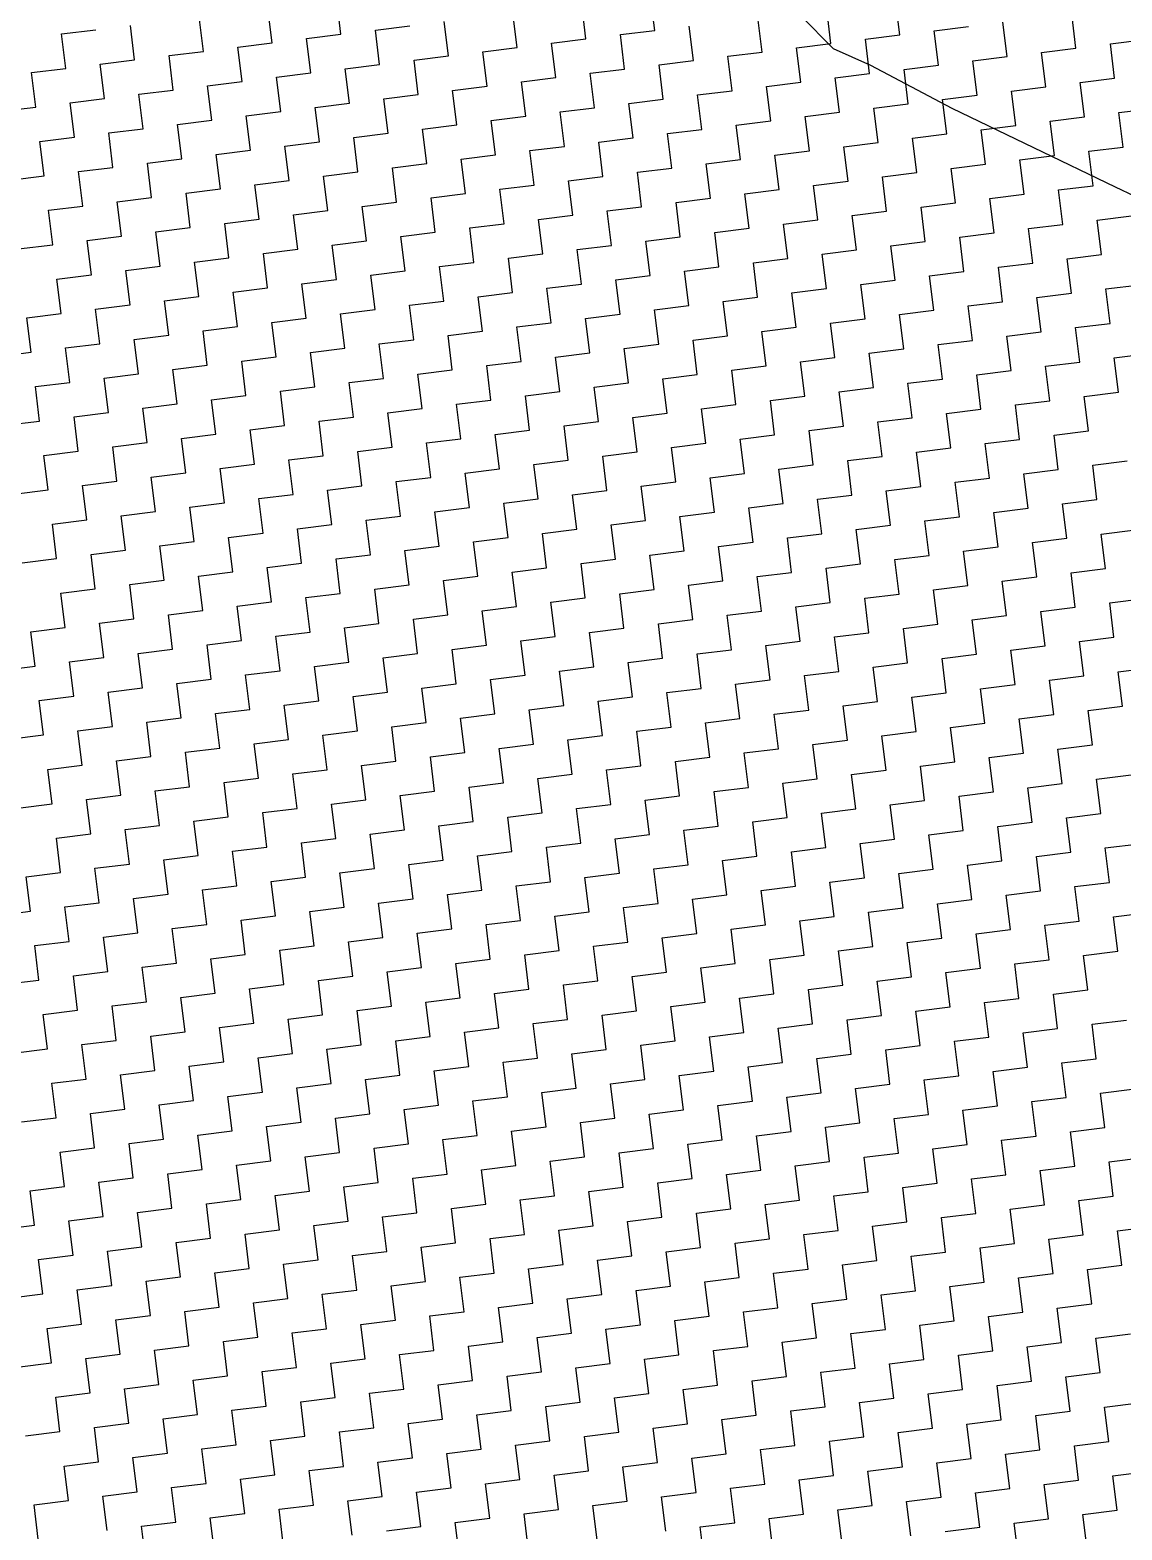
# Model space of a CAD drawing. Header units: metres. Extents: x 286056 to 292206, y 2024114 to 2027347.
# Drawn here: x 291182.1 to 291487.5, y 2025983.3 to 2026402.6 of the extents above; entities that cross this region are included whole.
import ezdxf

# ---------------------------------------------------------------- set-up
doc = ezdxf.new("R2010")
doc.units = ezdxf.units.M
doc.header["$LTSCALE"] = 0.3
doc.header["$MEASUREMENT"] = 0
doc.layers.add('LINE_WATER', color=4, linetype='Continuous')
doc.layers.add('POLY_HATCH', color=12, linetype='Continuous')

# ---------------------------------------------------------------- blocks, each defined once
blk = doc.blocks.new('13')
at = {"layer": 'LINE_WATER'}
for p, q in [((677.566, 361.042), (676.533, 362.382)), ((678.83, 360.284), (677.566, 361.042)), ((681.548, 358.389), (678.83, 360.284)), ((687.046, 354.852), (681.548, 358.389)), ((689.132, 353.525), (687.046, 354.852))]:
    blk.add_line(p, q, dxfattribs=at)
at = {"layer": 'POLY_HATCH', "linetype": 'Continuous'}
for p, q in [((650, 365), (651.25, 365)), ((650, 363.75), (650, 365)), ((652.5, 363.75), (652.5, 365)), ((655, 363.75), (655, 365)), ((657.5, 363.75), (657.5, 365)), ((660, 363.75), (660, 365)), ((648.75, 363.75), (650, 363.75)), ((648.75, 362.5), (648.75, 363.75)), ((651.25, 363.75), (652.5, 363.75)), ((651.25, 362.5), (651.25, 363.75)), ((653.75, 363.75), (655, 363.75)), ((653.75, 362.5), (653.75, 363.75)), ((656.25, 363.75), (657.5, 363.75)), ((656.25, 362.5), (656.25, 363.75)), ((658.75, 363.75), (660, 363.75)), ((658.75, 362.5), (658.75, 363.75)), ((661.25, 363.75), (662.5, 363.75)), ((661.25, 362.5), (661.25, 363.75)), ((663.75, 362.5), (663.75, 363.75)), ((666.25, 362.5), (666.25, 363.75)), ((668.75, 362.5), (668.75, 363.75)), ((671.25, 362.5), (671.25, 363.75)), ((647.5, 362.5), (648.75, 362.5)), ((650, 362.5), (651.25, 362.5)), ((650, 361.25), (650, 362.5)), ((652.5, 362.5), (653.75, 362.5)), ((652.5, 361.25), (652.5, 362.5)), ((655, 362.5), (656.25, 362.5)), ((655, 361.25), (655, 362.5)), ((657.5, 362.5), (658.75, 362.5)), ((657.5, 361.25), (657.5, 362.5)), ((660, 362.5), (661.25, 362.5)), ((660, 361.25), (660, 362.5)), ((662.5, 362.5), (663.75, 362.5)), ((662.5, 361.25), (662.5, 362.5)), ((665, 362.5), (666.25, 362.5)), ((665, 361.25), (665, 362.5)), ((667.5, 362.5), (668.75, 362.5)), ((667.5, 361.25), (667.5, 362.5)), ((670, 362.5), (671.25, 362.5)), ((670, 361.25), (670, 362.5)), ((672.5, 361.25), (672.5, 362.5)), ((675, 361.25), (675, 362.5)), ((677.5, 361.25), (677.5, 362.5)), ((680, 361.25), (680, 362.5)), ((648.75, 361.25), (650, 361.25)), ((648.75, 360), (648.75, 361.25)), ((651.25, 361.25), (652.5, 361.25)), ((651.25, 360), (651.25, 361.25)), ((653.75, 361.25), (655, 361.25)), ((653.75, 360), (653.75, 361.25)), ((656.25, 361.25), (657.5, 361.25)), ((656.25, 360), (656.25, 361.25)), ((658.75, 361.25), (660, 361.25)), ((658.75, 360), (658.75, 361.25)), ((661.25, 361.25), (662.5, 361.25)), ((661.25, 360), (661.25, 361.25)), ((663.75, 361.25), (665, 361.25)), ((663.75, 360), (663.75, 361.25)), ((666.25, 361.25), (667.5, 361.25)), ((666.25, 360), (666.25, 361.25)), ((668.75, 361.25), (670, 361.25)), ((668.75, 360), (668.75, 361.25)), ((671.25, 361.25), (672.5, 361.25)), ((671.25, 360), (671.25, 361.25)), ((673.75, 361.25), (675, 361.25)), ((673.75, 360), (673.75, 361.25)), ((676.25, 361.25), (677.5, 361.25)), ((676.25, 360), (676.25, 361.25)), ((678.75, 361.25), (680, 361.25)), ((678.75, 360), (678.75, 361.25)), ((681.25, 361.25), (682.5, 361.25)), ((681.25, 360), (681.25, 361.25)), ((683.75, 360), (683.75, 361.25)), ((686.25, 360), (686.25, 361.25)), ((647.5, 360), (648.75, 360)), ((650, 360), (651.25, 360)), ((650, 358.75), (650, 360)), ((652.5, 360), (653.75, 360)), ((652.5, 358.75), (652.5, 360)), ((655, 360), (656.25, 360)), ((655, 358.75), (655, 360)), ((657.5, 360), (658.75, 360)), ((657.5, 358.75), (657.5, 360)), ((660, 360), (661.25, 360)), ((660, 358.75), (660, 360)), ((662.5, 360), (663.75, 360)), ((662.5, 358.75), (662.5, 360)), ((665, 360), (666.25, 360)), ((665, 358.75), (665, 360)), ((667.5, 360), (668.75, 360)), ((667.5, 358.75), (667.5, 360)), ((670, 360), (671.25, 360)), ((670, 358.75), (670, 360)), ((672.5, 360), (673.75, 360)), ((672.5, 358.75), (672.5, 360)), ((675, 360), (676.25, 360)), ((675, 358.75), (675, 360)), ((677.5, 360), (678.75, 360)), ((677.5, 358.75), (677.5, 360)), ((680, 360), (681.25, 360)), ((680, 358.75), (680, 360)), ((682.5, 360), (683.75, 360)), ((682.5, 358.75), (682.5, 360)), ((685, 360), (686.25, 360)), ((685, 358.75), (685, 360)), ((687.5, 360), (688.75, 360)), ((687.5, 358.75), (687.5, 360)), ((648.75, 358.75), (650, 358.75)), ((648.75, 357.5), (648.75, 358.75)), ((651.25, 358.75), (652.5, 358.75)), ((651.25, 357.5), (651.25, 358.75)), ((653.75, 358.75), (655, 358.75)), ((653.75, 357.5), (653.75, 358.75)), ((656.25, 358.75), (657.5, 358.75)), ((656.25, 357.5), (656.25, 358.75)), ((658.75, 358.75), (660, 358.75)), ((658.75, 357.5), (658.75, 358.75)), ((661.25, 358.75), (662.5, 358.75)), ((661.25, 357.5), (661.25, 358.75)), ((663.75, 358.75), (665, 358.75)), ((663.75, 357.5), (663.75, 358.75)), ((666.25, 358.75), (667.5, 358.75)), ((666.25, 357.5), (666.25, 358.75)), ((668.75, 358.75), (670, 358.75)), ((668.75, 357.5), (668.75, 358.75)), ((671.25, 358.75), (672.5, 358.75)), ((671.25, 357.5), (671.25, 358.75)), ((673.75, 358.75), (675, 358.75)), ((673.75, 357.5), (673.75, 358.75)), ((676.25, 358.75), (677.5, 358.75)), ((676.25, 357.5), (676.25, 358.75)), ((678.75, 358.75), (680, 358.75)), ((678.75, 357.5), (678.75, 358.75)), ((681.25, 358.75), (682.5, 358.75)), ((681.25, 357.5), (681.25, 358.75)), ((683.75, 358.75), (685, 358.75)), ((683.75, 357.5), (683.75, 358.75)), ((686.25, 358.75), (687.5, 358.75)), ((686.25, 357.5), (686.25, 358.75)), ((647.5, 357.5), (648.75, 357.5)), ((650, 357.5), (651.25, 357.5)), ((650, 356.25), (650, 357.5)), ((652.5, 357.5), (653.75, 357.5)), ((652.5, 356.25), (652.5, 357.5)), ((655, 357.5), (656.25, 357.5)), ((655, 356.25), (655, 357.5)), ((657.5, 357.5), (658.75, 357.5)), ((657.5, 356.25), (657.5, 357.5)), ((660, 357.5), (661.25, 357.5)), ((660, 356.25), (660, 357.5)), ((662.5, 357.5), (663.75, 357.5)), ((662.5, 356.25), (662.5, 357.5)), ((665, 357.5), (666.25, 357.5)), ((665, 356.25), (665, 357.5)), ((667.5, 357.5), (668.75, 357.5)), ((667.5, 356.25), (667.5, 357.5)), ((670, 357.5), (671.25, 357.5)), ((670, 356.25), (670, 357.5)), ((672.5, 357.5), (673.75, 357.5)), ((672.5, 356.25), (672.5, 357.5)), ((675, 357.5), (676.25, 357.5)), ((675, 356.25), (675, 357.5)), ((677.5, 357.5), (678.75, 357.5)), ((677.5, 356.25), (677.5, 357.5)), ((680, 357.5), (681.25, 357.5)), ((680, 356.25), (680, 357.5)), ((682.5, 357.5), (683.75, 357.5)), ((682.5, 356.25), (682.5, 357.5)), ((685, 357.5), (686.25, 357.5)), ((685, 356.25), (685, 357.5)), ((687.5, 357.5), (688.75, 357.5)), ((687.5, 356.25), (687.5, 357.5)), ((648.75, 356.25), (650, 356.25)), ((648.75, 355), (648.75, 356.25)), ((651.25, 356.25), (652.5, 356.25)), ((651.25, 355), (651.25, 356.25)), ((653.75, 356.25), (655, 356.25)), ((653.75, 355), (653.75, 356.25)), ((656.25, 356.25), (657.5, 356.25)), ((656.25, 355), (656.25, 356.25)), ((658.75, 356.25), (660, 356.25)), ((658.75, 355), (658.75, 356.25)), ((661.25, 356.25), (662.5, 356.25)), ((661.25, 355), (661.25, 356.25)), ((663.75, 356.25), (665, 356.25)), ((663.75, 355), (663.75, 356.25)), ((666.25, 356.25), (667.5, 356.25)), ((666.25, 355), (666.25, 356.25)), ((668.75, 356.25), (670, 356.25)), ((668.75, 355), (668.75, 356.25)), ((671.25, 356.25), (672.5, 356.25)), ((671.25, 355), (671.25, 356.25)), ((673.75, 356.25), (675, 356.25)), ((673.75, 355), (673.75, 356.25)), ((676.25, 356.25), (677.5, 356.25)), ((676.25, 355), (676.25, 356.25)), ((678.75, 356.25), (680, 356.25)), ((678.75, 355), (678.75, 356.25)), ((681.25, 356.25), (682.5, 356.25)), ((681.25, 355), (681.25, 356.25)), ((683.75, 356.25), (685, 356.25)), ((683.75, 355), (683.75, 356.25)), ((686.25, 356.25), (687.5, 356.25)), ((686.25, 355), (686.25, 356.25)), ((647.5, 355), (648.75, 355)), ((647.5, 353.75), (647.5, 355)), ((650, 355), (651.25, 355)), ((650, 353.75), (650, 355)), ((652.5, 355), (653.75, 355)), ((652.5, 353.75), (652.5, 355)), ((655, 355), (656.25, 355)), ((655, 353.75), (655, 355)), ((657.5, 355), (658.75, 355)), ((657.5, 353.75), (657.5, 355)), ((660, 355), (661.25, 355)), ((660, 353.75), (660, 355)), ((662.5, 355), (663.75, 355)), ((662.5, 353.75), (662.5, 355)), ((665, 355), (666.25, 355)), ((665, 353.75), (665, 355)), ((667.5, 355), (668.75, 355)), ((667.5, 353.75), (667.5, 355)), ((670, 355), (671.25, 355)), ((670, 353.75), (670, 355)), ((672.5, 355), (673.75, 355)), ((672.5, 353.75), (672.5, 355)), ((675, 355), (676.25, 355)), ((675, 353.75), (675, 355)), ((677.5, 355), (678.75, 355)), ((677.5, 353.75), (677.5, 355)), ((680, 355), (681.25, 355)), ((680, 353.75), (680, 355)), ((682.5, 355), (683.75, 355)), ((682.5, 353.75), (682.5, 355)), ((685, 355), (686.25, 355)), ((685, 353.75), (685, 355)), ((646.25, 353.75), (647.5, 353.75)), ((648.75, 353.75), (650, 353.75)), ((648.75, 352.5), (648.75, 353.75)), ((651.25, 353.75), (652.5, 353.75)), ((651.25, 352.5), (651.25, 353.75)), ((653.75, 353.75), (655, 353.75)), ((653.75, 352.5), (653.75, 353.75)), ((656.25, 353.75), (657.5, 353.75)), ((656.25, 352.5), (656.25, 353.75)), ((658.75, 353.75), (660, 353.75)), ((658.75, 352.5), (658.75, 353.75)), ((661.25, 353.75), (662.5, 353.75)), ((661.25, 352.5), (661.25, 353.75)), ((663.75, 353.75), (665, 353.75)), ((663.75, 352.5), (663.75, 353.75)), ((666.25, 353.75), (667.5, 353.75)), ((666.25, 352.5), (666.25, 353.75)), ((668.75, 353.75), (670, 353.75)), ((668.75, 352.5), (668.75, 353.75)), ((671.25, 353.75), (672.5, 353.75)), ((671.25, 352.5), (671.25, 353.75)), ((673.75, 353.75), (675, 353.75)), ((673.75, 352.5), (673.75, 353.75)), ((676.25, 353.75), (677.5, 353.75)), ((676.25, 352.5), (676.25, 353.75)), ((678.75, 353.75), (680, 353.75)), ((678.75, 352.5), (678.75, 353.75)), ((681.25, 353.75), (682.5, 353.75)), ((681.25, 352.5), (681.25, 353.75)), ((683.75, 353.75), (685, 353.75)), ((683.75, 352.5), (683.75, 353.75)), ((686.25, 353.75), (687.5, 353.75)), ((686.25, 352.5), (686.25, 353.75)), ((647.5, 352.5), (648.75, 352.5)), ((647.5, 351.25), (647.5, 352.5)), ((650, 352.5), (651.25, 352.5)), ((650, 351.25), (650, 352.5)), ((652.5, 352.5), (653.75, 352.5)), ((652.5, 351.25), (652.5, 352.5)), ((655, 352.5), (656.25, 352.5)), ((655, 351.25), (655, 352.5)), ((657.5, 352.5), (658.75, 352.5)), ((657.5, 351.25), (657.5, 352.5)), ((660, 352.5), (661.25, 352.5)), ((660, 351.25), (660, 352.5)), ((662.5, 352.5), (663.75, 352.5)), ((662.5, 351.25), (662.5, 352.5)), ((665, 352.5), (666.25, 352.5)), ((665, 351.25), (665, 352.5)), ((667.5, 352.5), (668.75, 352.5)), ((667.5, 351.25), (667.5, 352.5)), ((670, 352.5), (671.25, 352.5)), ((670, 351.25), (670, 352.5)), ((672.5, 352.5), (673.75, 352.5)), ((672.5, 351.25), (672.5, 352.5)), ((675, 352.5), (676.25, 352.5)), ((675, 351.25), (675, 352.5)), ((677.5, 352.5), (678.75, 352.5)), ((677.5, 351.25), (677.5, 352.5)), ((680, 352.5), (681.25, 352.5)), ((680, 351.25), (680, 352.5)), ((682.5, 352.5), (683.75, 352.5)), ((682.5, 351.25), (682.5, 352.5)), ((685, 352.5), (686.25, 352.5)), ((685, 351.25), (685, 352.5)), ((646.25, 351.25), (647.5, 351.25)), ((648.75, 351.25), (650, 351.25)), ((648.75, 350), (648.75, 351.25)), ((651.25, 351.25), (652.5, 351.25)), ((651.25, 350), (651.25, 351.25)), ((653.75, 351.25), (655, 351.25)), ((653.75, 350), (653.75, 351.25)), ((656.25, 351.25), (657.5, 351.25)), ((656.25, 350), (656.25, 351.25)), ((658.75, 351.25), (660, 351.25)), ((658.75, 350), (658.75, 351.25)), ((661.25, 351.25), (662.5, 351.25)), ((661.25, 350), (661.25, 351.25)), ((663.75, 351.25), (665, 351.25)), ((663.75, 350), (663.75, 351.25)), ((666.25, 351.25), (667.5, 351.25)), ((666.25, 350), (666.25, 351.25)), ((668.75, 351.25), (670, 351.25)), ((668.75, 350), (668.75, 351.25)), ((671.25, 351.25), (672.5, 351.25)), ((671.25, 350), (671.25, 351.25)), ((673.75, 351.25), (675, 351.25)), ((673.75, 350), (673.75, 351.25)), ((676.25, 351.25), (677.5, 351.25)), ((676.25, 350), (676.25, 351.25)), ((678.75, 351.25), (680, 351.25)), ((678.75, 350), (678.75, 351.25)), ((681.25, 351.25), (682.5, 351.25)), ((681.25, 350), (681.25, 351.25)), ((683.75, 351.25), (685, 351.25)), ((683.75, 350), (683.75, 351.25)), ((686.25, 351.25), (687.5, 351.25)), ((686.25, 350), (686.25, 351.25)), ((647.5, 350), (648.75, 350)), ((647.5, 348.75), (647.5, 350)), ((650, 350), (651.25, 350)), ((650, 348.75), (650, 350)), ((652.5, 350), (653.75, 350)), ((652.5, 348.75), (652.5, 350)), ((655, 350), (656.25, 350)), ((655, 348.75), (655, 350)), ((657.5, 350), (658.75, 350)), ((657.5, 348.75), (657.5, 350)), ((660, 350), (661.25, 350)), ((660, 348.75), (660, 350)), ((662.5, 350), (663.75, 350)), ((662.5, 348.75), (662.5, 350)), ((665, 350), (666.25, 350)), ((665, 348.75), (665, 350)), ((667.5, 350), (668.75, 350)), ((667.5, 348.75), (667.5, 350)), ((670, 350), (671.25, 350)), ((670, 348.75), (670, 350)), ((672.5, 350), (673.75, 350)), ((672.5, 348.75), (672.5, 350)), ((675, 350), (676.25, 350)), ((675, 348.75), (675, 350)), ((677.5, 350), (678.75, 350)), ((677.5, 348.75), (677.5, 350)), ((680, 350), (681.25, 350)), ((680, 348.75), (680, 350)), ((682.5, 350), (683.75, 350)), ((682.5, 348.75), (682.5, 350)), ((685, 350), (686.25, 350)), ((685, 348.75), (685, 350)), ((646.25, 348.75), (647.5, 348.75)), ((648.75, 348.75), (650, 348.75)), ((648.75, 347.5), (648.75, 348.75)), ((651.25, 348.75), (652.5, 348.75)), ((651.25, 347.5), (651.25, 348.75)), ((653.75, 348.75), (655, 348.75)), ((653.75, 347.5), (653.75, 348.75)), ((656.25, 348.75), (657.5, 348.75)), ((656.25, 347.5), (656.25, 348.75)), ((658.75, 348.75), (660, 348.75)), ((658.75, 347.5), (658.75, 348.75)), ((661.25, 348.75), (662.5, 348.75)), ((661.25, 347.5), (661.25, 348.75)), ((663.75, 348.75), (665, 348.75)), ((663.75, 347.5), (663.75, 348.75)), ((666.25, 348.75), (667.5, 348.75)), ((666.25, 347.5), (666.25, 348.75)), ((668.75, 348.75), (670, 348.75)), ((668.75, 347.5), (668.75, 348.75)), ((671.25, 348.75), (672.5, 348.75)), ((671.25, 347.5), (671.25, 348.75)), ((673.75, 348.75), (675, 348.75)), ((673.75, 347.5), (673.75, 348.75)), ((676.25, 348.75), (677.5, 348.75)), ((676.25, 347.5), (676.25, 348.75)), ((678.75, 348.75), (680, 348.75)), ((678.75, 347.5), (678.75, 348.75)), ((681.25, 348.75), (682.5, 348.75)), ((681.25, 347.5), (681.25, 348.75)), ((683.75, 348.75), (685, 348.75)), ((683.75, 347.5), (683.75, 348.75)), ((686.25, 348.75), (687.5, 348.75)), ((686.25, 347.5), (686.25, 348.75)), ((647.5, 347.5), (648.75, 347.5)), ((647.5, 346.25), (647.5, 347.5)), ((650, 347.5), (651.25, 347.5)), ((650, 346.25), (650, 347.5)), ((652.5, 347.5), (653.75, 347.5)), ((652.5, 346.25), (652.5, 347.5)), ((655, 347.5), (656.25, 347.5)), ((655, 346.25), (655, 347.5)), ((657.5, 347.5), (658.75, 347.5)), ((657.5, 346.25), (657.5, 347.5)), ((660, 347.5), (661.25, 347.5)), ((660, 346.25), (660, 347.5)), ((662.5, 347.5), (663.75, 347.5)), ((662.5, 346.25), (662.5, 347.5)), ((665, 347.5), (666.25, 347.5)), ((665, 346.25), (665, 347.5)), ((667.5, 347.5), (668.75, 347.5)), ((667.5, 346.25), (667.5, 347.5)), ((670, 347.5), (671.25, 347.5)), ((670, 346.25), (670, 347.5)), ((672.5, 347.5), (673.75, 347.5)), ((672.5, 346.25), (672.5, 347.5)), ((675, 347.5), (676.25, 347.5)), ((675, 346.25), (675, 347.5)), ((677.5, 347.5), (678.75, 347.5)), ((677.5, 346.25), (677.5, 347.5)), ((680, 347.5), (681.25, 347.5)), ((680, 346.25), (680, 347.5)), ((682.5, 347.5), (683.75, 347.5)), ((682.5, 346.25), (682.5, 347.5)), ((685, 347.5), (686.25, 347.5)), ((685, 346.25), (685, 347.5)), ((646.25, 346.25), (647.5, 346.25)), ((648.75, 346.25), (650, 346.25)), ((648.75, 345), (648.75, 346.25)), ((651.25, 346.25), (652.5, 346.25)), ((651.25, 345), (651.25, 346.25)), ((653.75, 346.25), (655, 346.25)), ((653.75, 345), (653.75, 346.25)), ((656.25, 346.25), (657.5, 346.25)), ((656.25, 345), (656.25, 346.25)), ((658.75, 346.25), (660, 346.25)), ((658.75, 345), (658.75, 346.25)), ((661.25, 346.25), (662.5, 346.25)), ((661.25, 345), (661.25, 346.25)), ((663.75, 346.25), (665, 346.25)), ((663.75, 345), (663.75, 346.25)), ((666.25, 346.25), (667.5, 346.25)), ((666.25, 345), (666.25, 346.25)), ((668.75, 346.25), (670, 346.25)), ((668.75, 345), (668.75, 346.25)), ((671.25, 346.25), (672.5, 346.25)), ((671.25, 345), (671.25, 346.25)), ((673.75, 346.25), (675, 346.25)), ((673.75, 345), (673.75, 346.25)), ((676.25, 346.25), (677.5, 346.25)), ((676.25, 345), (676.25, 346.25)), ((678.75, 346.25), (680, 346.25)), ((678.75, 345), (678.75, 346.25)), ((681.25, 346.25), (682.5, 346.25)), ((681.25, 345), (681.25, 346.25)), ((683.75, 346.25), (685, 346.25)), ((683.75, 345), (683.75, 346.25)), ((647.5, 345), (648.75, 345)), ((647.5, 343.75), (647.5, 345)), ((650, 345), (651.25, 345)), ((650, 343.75), (650, 345)), ((652.5, 345), (653.75, 345)), ((652.5, 343.75), (652.5, 345)), ((655, 345), (656.25, 345)), ((655, 343.75), (655, 345)), ((657.5, 345), (658.75, 345)), ((657.5, 343.75), (657.5, 345)), ((660, 345), (661.25, 345)), ((660, 343.75), (660, 345)), ((662.5, 345), (663.75, 345)), ((662.5, 343.75), (662.5, 345)), ((665, 345), (666.25, 345)), ((665, 343.75), (665, 345)), ((667.5, 345), (668.75, 345)), ((667.5, 343.75), (667.5, 345)), ((670, 345), (671.25, 345)), ((670, 343.75), (670, 345)), ((672.5, 345), (673.75, 345)), ((672.5, 343.75), (672.5, 345)), ((675, 345), (676.25, 345)), ((675, 343.75), (675, 345)), ((677.5, 345), (678.75, 345)), ((677.5, 343.75), (677.5, 345)), ((680, 345), (681.25, 345)), ((680, 343.75), (680, 345)), ((682.5, 345), (683.75, 345)), ((682.5, 343.75), (682.5, 345)), ((685, 345), (686.25, 345)), ((685, 343.75), (685, 345)), ((646.25, 343.75), (647.5, 343.75)), ((646.25, 342.5), (646.25, 343.75)), ((648.75, 343.75), (650, 343.75)), ((648.75, 342.5), (648.75, 343.75)), ((651.25, 343.75), (652.5, 343.75)), ((651.25, 342.5), (651.25, 343.75)), ((653.75, 343.75), (655, 343.75)), ((653.75, 342.5), (653.75, 343.75)), ((656.25, 343.75), (657.5, 343.75)), ((656.25, 342.5), (656.25, 343.75)), ((658.75, 343.75), (660, 343.75)), ((658.75, 342.5), (658.75, 343.75)), ((661.25, 343.75), (662.5, 343.75)), ((661.25, 342.5), (661.25, 343.75)), ((663.75, 343.75), (665, 343.75)), ((663.75, 342.5), (663.75, 343.75)), ((666.25, 343.75), (667.5, 343.75)), ((666.25, 342.5), (666.25, 343.75)), ((668.75, 343.75), (670, 343.75)), ((668.75, 342.5), (668.75, 343.75)), ((671.25, 343.75), (672.5, 343.75)), ((671.25, 342.5), (671.25, 343.75)), ((673.75, 343.75), (675, 343.75)), ((673.75, 342.5), (673.75, 343.75)), ((676.25, 343.75), (677.5, 343.75)), ((676.25, 342.5), (676.25, 343.75)), ((678.75, 343.75), (680, 343.75)), ((678.75, 342.5), (678.75, 343.75)), ((681.25, 343.75), (682.5, 343.75)), ((681.25, 342.5), (681.25, 343.75)), ((683.75, 343.75), (685, 343.75)), ((683.75, 342.5), (683.75, 343.75)), ((645, 342.5), (646.25, 342.5)), ((647.5, 342.5), (648.75, 342.5)), ((647.5, 341.25), (647.5, 342.5)), ((650, 342.5), (651.25, 342.5)), ((650, 341.25), (650, 342.5)), ((652.5, 342.5), (653.75, 342.5)), ((652.5, 341.25), (652.5, 342.5)), ((655, 342.5), (656.25, 342.5)), ((655, 341.25), (655, 342.5)), ((657.5, 342.5), (658.75, 342.5)), ((657.5, 341.25), (657.5, 342.5)), ((660, 342.5), (661.25, 342.5)), ((660, 341.25), (660, 342.5)), ((662.5, 342.5), (663.75, 342.5)), ((662.5, 341.25), (662.5, 342.5)), ((665, 342.5), (666.25, 342.5)), ((665, 341.25), (665, 342.5)), ((667.5, 342.5), (668.75, 342.5)), ((667.5, 341.25), (667.5, 342.5)), ((670, 342.5), (671.25, 342.5)), ((670, 341.25), (670, 342.5)), ((672.5, 342.5), (673.75, 342.5)), ((672.5, 341.25), (672.5, 342.5)), ((675, 342.5), (676.25, 342.5)), ((675, 341.25), (675, 342.5)), ((677.5, 342.5), (678.75, 342.5)), ((677.5, 341.25), (677.5, 342.5)), ((680, 342.5), (681.25, 342.5)), ((680, 341.25), (680, 342.5)), ((682.5, 342.5), (683.75, 342.5)), ((682.5, 341.25), (682.5, 342.5)), ((685, 342.5), (686.25, 342.5)), ((685, 341.25), (685, 342.5)), ((646.25, 341.25), (647.5, 341.25)), ((646.25, 340), (646.25, 341.25)), ((648.75, 341.25), (650, 341.25)), ((648.75, 340), (648.75, 341.25)), ((651.25, 341.25), (652.5, 341.25)), ((651.25, 340), (651.25, 341.25)), ((653.75, 341.25), (655, 341.25)), ((653.75, 340), (653.75, 341.25)), ((656.25, 341.25), (657.5, 341.25)), ((656.25, 340), (656.25, 341.25)), ((658.75, 341.25), (660, 341.25)), ((658.75, 340), (658.75, 341.25)), ((661.25, 341.25), (662.5, 341.25)), ((661.25, 340), (661.25, 341.25)), ((663.75, 341.25), (665, 341.25)), ((663.75, 340), (663.75, 341.25)), ((666.25, 341.25), (667.5, 341.25)), ((666.25, 340), (666.25, 341.25)), ((668.75, 341.25), (670, 341.25)), ((668.75, 340), (668.75, 341.25)), ((671.25, 341.25), (672.5, 341.25)), ((671.25, 340), (671.25, 341.25)), ((673.75, 341.25), (675, 341.25)), ((673.75, 340), (673.75, 341.25)), ((676.25, 341.25), (677.5, 341.25)), ((676.25, 340), (676.25, 341.25)), ((678.75, 341.25), (680, 341.25)), ((678.75, 340), (678.75, 341.25)), ((681.25, 341.25), (682.5, 341.25)), ((681.25, 340), (681.25, 341.25)), ((683.75, 341.25), (685, 341.25)), ((683.75, 340), (683.75, 341.25)), ((645, 340), (646.25, 340)), ((647.5, 340), (648.75, 340)), ((647.5, 338.75), (647.5, 340)), ((650, 340), (651.25, 340)), ((650, 338.75), (650, 340)), ((652.5, 340), (653.75, 340)), ((652.5, 338.75), (652.5, 340)), ((655, 340), (656.25, 340)), ((655, 338.75), (655, 340)), ((657.5, 340), (658.75, 340)), ((657.5, 338.75), (657.5, 340)), ((660, 340), (661.25, 340)), ((660, 338.75), (660, 340)), ((662.5, 340), (663.75, 340)), ((662.5, 338.75), (662.5, 340)), ((665, 340), (666.25, 340)), ((665, 338.75), (665, 340)), ((667.5, 340), (668.75, 340)), ((667.5, 338.75), (667.5, 340)), ((670, 340), (671.25, 340)), ((670, 338.75), (670, 340)), ((672.5, 340), (673.75, 340)), ((672.5, 338.75), (672.5, 340)), ((675, 340), (676.25, 340)), ((675, 338.75), (675, 340)), ((677.5, 340), (678.75, 340)), ((677.5, 338.75), (677.5, 340)), ((680, 340), (681.25, 340)), ((680, 338.75), (680, 340)), ((682.5, 340), (683.75, 340)), ((682.5, 338.75), (682.5, 340)), ((685, 340), (686.25, 340)), ((685, 338.75), (685, 340)), ((646.25, 338.75), (647.5, 338.75)), ((646.25, 337.5), (646.25, 338.75)), ((648.75, 338.75), (650, 338.75)), ((648.75, 337.5), (648.75, 338.75)), ((651.25, 338.75), (652.5, 338.75)), ((651.25, 337.5), (651.25, 338.75)), ((653.75, 338.75), (655, 338.75)), ((653.75, 337.5), (653.75, 338.75)), ((656.25, 338.75), (657.5, 338.75)), ((656.25, 337.5), (656.25, 338.75)), ((658.75, 338.75), (660, 338.75)), ((658.75, 337.5), (658.75, 338.75)), ((661.25, 338.75), (662.5, 338.75)), ((661.25, 337.5), (661.25, 338.75)), ((663.75, 338.75), (665, 338.75)), ((663.75, 337.5), (663.75, 338.75)), ((666.25, 338.75), (667.5, 338.75)), ((666.25, 337.5), (666.25, 338.75)), ((668.75, 338.75), (670, 338.75)), ((668.75, 337.5), (668.75, 338.75)), ((671.25, 338.75), (672.5, 338.75)), ((671.25, 337.5), (671.25, 338.75)), ((673.75, 338.75), (675, 338.75)), ((673.75, 337.5), (673.75, 338.75)), ((676.25, 338.75), (677.5, 338.75)), ((676.25, 337.5), (676.25, 338.75)), ((678.75, 338.75), (680, 338.75)), ((678.75, 337.5), (678.75, 338.75)), ((681.25, 338.75), (682.5, 338.75)), ((681.25, 337.5), (681.25, 338.75)), ((683.75, 338.75), (685, 338.75)), ((683.75, 337.5), (683.75, 338.75)), ((645, 337.5), (646.25, 337.5)), ((647.5, 337.5), (648.75, 337.5)), ((647.5, 336.25), (647.5, 337.5)), ((650, 337.5), (651.25, 337.5)), ((650, 336.25), (650, 337.5)), ((652.5, 337.5), (653.75, 337.5)), ((652.5, 336.25), (652.5, 337.5)), ((655, 337.5), (656.25, 337.5)), ((655, 336.25), (655, 337.5)), ((657.5, 337.5), (658.75, 337.5)), ((657.5, 336.25), (657.5, 337.5)), ((660, 337.5), (661.25, 337.5)), ((660, 336.25), (660, 337.5)), ((662.5, 337.5), (663.75, 337.5)), ((662.5, 336.25), (662.5, 337.5)), ((665, 337.5), (666.25, 337.5)), ((665, 336.25), (665, 337.5)), ((667.5, 337.5), (668.75, 337.5)), ((667.5, 336.25), (667.5, 337.5)), ((670, 337.5), (671.25, 337.5)), ((670, 336.25), (670, 337.5)), ((672.5, 337.5), (673.75, 337.5)), ((672.5, 336.25), (672.5, 337.5)), ((675, 337.5), (676.25, 337.5)), ((675, 336.25), (675, 337.5)), ((677.5, 337.5), (678.75, 337.5)), ((677.5, 336.25), (677.5, 337.5)), ((680, 337.5), (681.25, 337.5)), ((680, 336.25), (680, 337.5)), ((682.5, 337.5), (683.75, 337.5)), ((682.5, 336.25), (682.5, 337.5)), ((685, 337.5), (686.25, 337.5)), ((685, 336.25), (685, 337.5)), ((646.25, 336.25), (647.5, 336.25)), ((646.25, 335), (646.25, 336.25)), ((648.75, 336.25), (650, 336.25)), ((648.75, 335), (648.75, 336.25)), ((651.25, 336.25), (652.5, 336.25)), ((651.25, 335), (651.25, 336.25)), ((653.75, 336.25), (655, 336.25)), ((653.75, 335), (653.75, 336.25)), ((656.25, 336.25), (657.5, 336.25)), ((656.25, 335), (656.25, 336.25)), ((658.75, 336.25), (660, 336.25)), ((658.75, 335), (658.75, 336.25)), ((661.25, 336.25), (662.5, 336.25)), ((661.25, 335), (661.25, 336.25)), ((663.75, 336.25), (665, 336.25)), ((663.75, 335), (663.75, 336.25)), ((666.25, 336.25), (667.5, 336.25)), ((666.25, 335), (666.25, 336.25)), ((668.75, 336.25), (670, 336.25)), ((668.75, 335), (668.75, 336.25)), ((671.25, 336.25), (672.5, 336.25)), ((671.25, 335), (671.25, 336.25)), ((673.75, 336.25), (675, 336.25)), ((673.75, 335), (673.75, 336.25)), ((676.25, 336.25), (677.5, 336.25)), ((676.25, 335), (676.25, 336.25)), ((678.75, 336.25), (680, 336.25)), ((678.75, 335), (678.75, 336.25)), ((681.25, 336.25), (682.5, 336.25)), ((681.25, 335), (681.25, 336.25)), ((683.75, 336.25), (685, 336.25)), ((683.75, 335), (683.75, 336.25)), ((645, 335), (646.25, 335)), ((645, 333.75), (645, 335)), ((647.5, 335), (648.75, 335)), ((647.5, 333.75), (647.5, 335)), ((650, 335), (651.25, 335)), ((650, 333.75), (650, 335)), ((652.5, 335), (653.75, 335)), ((652.5, 333.75), (652.5, 335)), ((655, 335), (656.25, 335)), ((655, 333.75), (655, 335)), ((657.5, 335), (658.75, 335)), ((657.5, 333.75), (657.5, 335)), ((660, 335), (661.25, 335)), ((660, 333.75), (660, 335)), ((662.5, 335), (663.75, 335)), ((662.5, 333.75), (662.5, 335)), ((665, 335), (666.25, 335)), ((665, 333.75), (665, 335)), ((667.5, 335), (668.75, 335)), ((667.5, 333.75), (667.5, 335)), ((670, 335), (671.25, 335)), ((670, 333.75), (670, 335)), ((672.5, 335), (673.75, 335)), ((672.5, 333.75), (672.5, 335)), ((675, 335), (676.25, 335)), ((675, 333.75), (675, 335)), ((677.5, 335), (678.75, 335)), ((677.5, 333.75), (677.5, 335)), ((680, 335), (681.25, 335)), ((680, 333.75), (680, 335)), ((682.5, 335), (683.75, 335)), ((682.5, 333.75), (682.5, 335)), ((643.75, 333.75), (645, 333.75)), ((646.25, 333.75), (647.5, 333.75)), ((646.25, 332.5), (646.25, 333.75)), ((648.75, 333.75), (650, 333.75)), ((648.75, 332.5), (648.75, 333.75)), ((651.25, 333.75), (652.5, 333.75)), ((651.25, 332.5), (651.25, 333.75)), ((653.75, 333.75), (655, 333.75)), ((653.75, 332.5), (653.75, 333.75)), ((656.25, 333.75), (657.5, 333.75)), ((656.25, 332.5), (656.25, 333.75)), ((658.75, 333.75), (660, 333.75)), ((658.75, 332.5), (658.75, 333.75)), ((661.25, 333.75), (662.5, 333.75)), ((661.25, 332.5), (661.25, 333.75)), ((663.75, 333.75), (665, 333.75)), ((663.75, 332.5), (663.75, 333.75)), ((666.25, 333.75), (667.5, 333.75)), ((666.25, 332.5), (666.25, 333.75)), ((668.75, 333.75), (670, 333.75)), ((668.75, 332.5), (668.75, 333.75)), ((671.25, 333.75), (672.5, 333.75)), ((671.25, 332.5), (671.25, 333.75)), ((673.75, 333.75), (675, 333.75)), ((673.75, 332.5), (673.75, 333.75)), ((676.25, 333.75), (677.5, 333.75)), ((676.25, 332.5), (676.25, 333.75)), ((678.75, 333.75), (680, 333.75)), ((678.75, 332.5), (678.75, 333.75)), ((681.25, 333.75), (682.5, 333.75)), ((681.25, 332.5), (681.25, 333.75)), ((683.75, 333.75), (685, 333.75)), ((683.75, 332.5), (683.75, 333.75)), ((645, 332.5), (646.25, 332.5)), ((645, 331.25), (645, 332.5)), ((647.5, 332.5), (648.75, 332.5)), ((647.5, 331.25), (647.5, 332.5)), ((650, 332.5), (651.25, 332.5)), ((650, 331.25), (650, 332.5)), ((652.5, 332.5), (653.75, 332.5)), ((652.5, 331.25), (652.5, 332.5)), ((655, 332.5), (656.25, 332.5)), ((655, 331.25), (655, 332.5)), ((657.5, 332.5), (658.75, 332.5)), ((657.5, 331.25), (657.5, 332.5)), ((660, 332.5), (661.25, 332.5)), ((660, 331.25), (660, 332.5)), ((662.5, 332.5), (663.75, 332.5)), ((662.5, 331.25), (662.5, 332.5)), ((665, 332.5), (666.25, 332.5)), ((665, 331.25), (665, 332.5)), ((667.5, 332.5), (668.75, 332.5)), ((667.5, 331.25), (667.5, 332.5)), ((670, 332.5), (671.25, 332.5)), ((670, 331.25), (670, 332.5)), ((672.5, 332.5), (673.75, 332.5)), ((672.5, 331.25), (672.5, 332.5)), ((675, 332.5), (676.25, 332.5)), ((675, 331.25), (675, 332.5)), ((677.5, 332.5), (678.75, 332.5)), ((677.5, 331.25), (677.5, 332.5)), ((680, 332.5), (681.25, 332.5)), ((680, 331.25), (680, 332.5)), ((682.5, 332.5), (683.75, 332.5)), ((682.5, 331.25), (682.5, 332.5)), ((643.75, 331.25), (645, 331.25)), ((646.25, 331.25), (647.5, 331.25)), ((646.25, 330), (646.25, 331.25)), ((648.75, 331.25), (650, 331.25)), ((648.75, 330), (648.75, 331.25)), ((651.25, 331.25), (652.5, 331.25)), ((651.25, 330), (651.25, 331.25)), ((653.75, 331.25), (655, 331.25)), ((653.75, 330), (653.75, 331.25)), ((656.25, 331.25), (657.5, 331.25)), ((656.25, 330), (656.25, 331.25)), ((658.75, 331.25), (660, 331.25)), ((658.75, 330), (658.75, 331.25)), ((661.25, 331.25), (662.5, 331.25)), ((661.25, 330), (661.25, 331.25)), ((663.75, 331.25), (665, 331.25)), ((663.75, 330), (663.75, 331.25)), ((666.25, 331.25), (667.5, 331.25)), ((666.25, 330), (666.25, 331.25)), ((668.75, 331.25), (670, 331.25)), ((668.75, 330), (668.75, 331.25)), ((671.25, 331.25), (672.5, 331.25)), ((671.25, 330), (671.25, 331.25)), ((673.75, 331.25), (675, 331.25)), ((673.75, 330), (673.75, 331.25)), ((676.25, 331.25), (677.5, 331.25)), ((676.25, 330), (676.25, 331.25)), ((678.75, 331.25), (680, 331.25)), ((678.75, 330), (678.75, 331.25)), ((681.25, 331.25), (682.5, 331.25)), ((681.25, 330), (681.25, 331.25)), ((683.75, 331.25), (685, 331.25)), ((683.75, 330), (683.75, 331.25)), ((645, 330), (646.25, 330)), ((645, 328.75), (645, 330)), ((647.5, 330), (648.75, 330)), ((647.5, 328.75), (647.5, 330)), ((650, 330), (651.25, 330)), ((650, 328.75), (650, 330)), ((652.5, 330), (653.75, 330)), ((652.5, 328.75), (652.5, 330)), ((655, 330), (656.25, 330)), ((655, 328.75), (655, 330)), ((657.5, 330), (658.75, 330)), ((657.5, 328.75), (657.5, 330)), ((660, 330), (661.25, 330)), ((660, 328.75), (660, 330)), ((662.5, 330), (663.75, 330)), ((662.5, 328.75), (662.5, 330)), ((665, 330), (666.25, 330)), ((665, 328.75), (665, 330)), ((667.5, 330), (668.75, 330)), ((667.5, 328.75), (667.5, 330)), ((670, 330), (671.25, 330)), ((670, 328.75), (670, 330)), ((672.5, 330), (673.75, 330)), ((672.5, 328.75), (672.5, 330)), ((675, 330), (676.25, 330)), ((675, 328.75), (675, 330)), ((677.5, 330), (678.75, 330)), ((677.5, 328.75), (677.5, 330)), ((680, 330), (681.25, 330)), ((680, 328.75), (680, 330)), ((682.5, 330), (683.75, 330)), ((682.5, 328.75), (682.5, 330)), ((643.75, 328.75), (645, 328.75)), ((646.25, 328.75), (647.5, 328.75)), ((646.25, 327.5), (646.25, 328.75)), ((648.75, 328.75), (650, 328.75)), ((648.75, 327.5), (648.75, 328.75)), ((651.25, 328.75), (652.5, 328.75)), ((651.25, 327.5), (651.25, 328.75)), ((653.75, 328.75), (655, 328.75)), ((653.75, 327.5), (653.75, 328.75)), ((656.25, 328.75), (657.5, 328.75)), ((656.25, 327.5), (656.25, 328.75)), ((658.75, 328.75), (660, 328.75)), ((658.75, 327.5), (658.75, 328.75)), ((661.25, 328.75), (662.5, 328.75)), ((661.25, 327.5), (661.25, 328.75)), ((663.75, 328.75), (665, 328.75)), ((663.75, 327.5), (663.75, 328.75)), ((666.25, 328.75), (667.5, 328.75)), ((666.25, 327.5), (666.25, 328.75)), ((668.75, 328.75), (670, 328.75)), ((668.75, 327.5), (668.75, 328.75)), ((671.25, 328.75), (672.5, 328.75)), ((671.25, 327.5), (671.25, 328.75)), ((673.75, 328.75), (675, 328.75)), ((673.75, 327.5), (673.75, 328.75)), ((676.25, 328.75), (677.5, 328.75)), ((676.25, 327.5), (676.25, 328.75)), ((678.75, 328.75), (680, 328.75)), ((678.75, 327.5), (678.75, 328.75)), ((681.25, 328.75), (682.5, 328.75)), ((681.25, 327.5), (681.25, 328.75)), ((683.75, 328.75), (685, 328.75)), ((683.75, 327.5), (683.75, 328.75)), ((645, 327.5), (646.25, 327.5)), ((645, 326.25), (645, 327.5)), ((647.5, 327.5), (648.75, 327.5)), ((647.5, 326.25), (647.5, 327.5)), ((650, 327.5), (651.25, 327.5)), ((650, 326.25), (650, 327.5)), ((652.5, 327.5), (653.75, 327.5)), ((652.5, 326.25), (652.5, 327.5)), ((655, 327.5), (656.25, 327.5)), ((655, 326.25), (655, 327.5)), ((657.5, 327.5), (658.75, 327.5)), ((657.5, 326.25), (657.5, 327.5)), ((660, 327.5), (661.25, 327.5)), ((660, 326.25), (660, 327.5)), ((662.5, 327.5), (663.75, 327.5)), ((662.5, 326.25), (662.5, 327.5)), ((665, 327.5), (666.25, 327.5)), ((665, 326.25), (665, 327.5)), ((667.5, 327.5), (668.75, 327.5)), ((667.5, 326.25), (667.5, 327.5)), ((670, 327.5), (671.25, 327.5)), ((670, 326.25), (670, 327.5)), ((672.5, 327.5), (673.75, 327.5)), ((672.5, 326.25), (672.5, 327.5)), ((675, 327.5), (676.25, 327.5)), ((675, 326.25), (675, 327.5)), ((677.5, 327.5), (678.75, 327.5)), ((677.5, 326.25), (677.5, 327.5)), ((680, 327.5), (681.25, 327.5)), ((680, 326.25), (680, 327.5)), ((682.5, 327.5), (683.75, 327.5)), ((682.5, 326.25), (682.5, 327.5)), ((643.75, 326.25), (645, 326.25)), ((646.25, 326.25), (647.5, 326.25)), ((646.25, 325), (646.25, 326.25)), ((648.75, 326.25), (650, 326.25)), ((648.75, 325), (648.75, 326.25)), ((651.25, 326.25), (652.5, 326.25)), ((651.25, 325), (651.25, 326.25)), ((653.75, 326.25), (655, 326.25)), ((653.75, 325), (653.75, 326.25)), ((656.25, 326.25), (657.5, 326.25)), ((656.25, 325), (656.25, 326.25)), ((658.75, 326.25), (660, 326.25)), ((658.75, 325), (658.75, 326.25)), ((661.25, 326.25), (662.5, 326.25)), ((661.25, 325), (661.25, 326.25)), ((663.75, 326.25), (665, 326.25)), ((663.75, 325), (663.75, 326.25)), ((666.25, 326.25), (667.5, 326.25)), ((666.25, 325), (666.25, 326.25)), ((668.75, 326.25), (670, 326.25)), ((668.75, 325), (668.75, 326.25)), ((671.25, 326.25), (672.5, 326.25)), ((671.25, 325), (671.25, 326.25)), ((673.75, 326.25), (675, 326.25)), ((673.75, 325), (673.75, 326.25)), ((676.25, 326.25), (677.5, 326.25)), ((676.25, 325), (676.25, 326.25)), ((678.75, 326.25), (680, 326.25)), ((678.75, 325), (678.75, 326.25)), ((681.25, 326.25), (682.5, 326.25)), ((681.25, 325), (681.25, 326.25)), ((645, 325), (646.25, 325)), ((645, 323.75), (645, 325)), ((647.5, 325), (648.75, 325)), ((647.5, 323.75), (647.5, 325)), ((650, 325), (651.25, 325)), ((650, 323.75), (650, 325)), ((652.5, 325), (653.75, 325)), ((652.5, 323.75), (652.5, 325)), ((655, 325), (656.25, 325)), ((655, 323.75), (655, 325)), ((657.5, 325), (658.75, 325)), ((657.5, 323.75), (657.5, 325)), ((660, 325), (661.25, 325)), ((660, 323.75), (660, 325)), ((662.5, 325), (663.75, 325)), ((662.5, 323.75), (662.5, 325)), ((665, 325), (666.25, 325)), ((665, 323.75), (665, 325)), ((667.5, 325), (668.75, 325)), ((667.5, 323.75), (667.5, 325)), ((670, 325), (671.25, 325)), ((670, 323.75), (670, 325)), ((672.5, 325), (673.75, 325)), ((672.5, 323.75), (672.5, 325)), ((675, 325), (676.25, 325)), ((675, 323.75), (675, 325)), ((677.5, 325), (678.75, 325)), ((677.5, 323.75), (677.5, 325)), ((680, 325), (681.25, 325)), ((680, 323.75), (680, 325)), ((682.5, 325), (683.75, 325)), ((682.5, 323.75), (682.5, 325)), ((643.75, 323.75), (645, 323.75)), ((643.75, 322.5), (643.75, 323.75)), ((646.25, 323.75), (647.5, 323.75)), ((646.25, 322.5), (646.25, 323.75)), ((648.75, 323.75), (650, 323.75)), ((648.75, 322.5), (648.75, 323.75)), ((651.25, 323.75), (652.5, 323.75)), ((651.25, 322.5), (651.25, 323.75)), ((653.75, 323.75), (655, 323.75)), ((653.75, 322.5), (653.75, 323.75)), ((656.25, 323.75), (657.5, 323.75)), ((656.25, 322.5), (656.25, 323.75)), ((658.75, 323.75), (660, 323.75)), ((658.75, 322.5), (658.75, 323.75)), ((661.25, 323.75), (662.5, 323.75)), ((661.25, 322.5), (661.25, 323.75)), ((663.75, 323.75), (665, 323.75)), ((663.75, 322.5), (663.75, 323.75)), ((666.25, 323.75), (667.5, 323.75)), ((666.25, 322.5), (666.25, 323.75)), ((668.75, 323.75), (670, 323.75)), ((668.75, 322.5), (668.75, 323.75)), ((671.25, 323.75), (672.5, 323.75)), ((671.25, 322.5), (671.25, 323.75)), ((673.75, 323.75), (675, 323.75)), ((673.75, 322.5), (673.75, 323.75)), ((676.25, 323.75), (677.5, 323.75)), ((676.25, 322.5), (676.25, 323.75)), ((678.75, 323.75), (680, 323.75)), ((678.75, 322.5), (678.75, 323.75)), ((681.25, 323.75), (682.5, 323.75)), ((681.25, 322.5), (681.25, 323.75)), ((642.5, 322.5), (643.75, 322.5)), ((645, 322.5), (646.25, 322.5)), ((645, 321.25), (645, 322.5)), ((647.5, 322.5), (648.75, 322.5)), ((647.5, 321.25), (647.5, 322.5)), ((650, 322.5), (651.25, 322.5)), ((650, 321.25), (650, 322.5)), ((652.5, 322.5), (653.75, 322.5)), ((652.5, 321.25), (652.5, 322.5)), ((655, 322.5), (656.25, 322.5)), ((655, 321.25), (655, 322.5)), ((657.5, 322.5), (658.75, 322.5)), ((657.5, 321.25), (657.5, 322.5)), ((660, 322.5), (661.25, 322.5)), ((660, 321.25), (660, 322.5)), ((662.5, 322.5), (663.75, 322.5)), ((662.5, 321.25), (662.5, 322.5)), ((665, 322.5), (666.25, 322.5)), ((665, 321.25), (665, 322.5)), ((667.5, 322.5), (668.75, 322.5)), ((667.5, 321.25), (667.5, 322.5)), ((670, 322.5), (671.25, 322.5)), ((670, 321.25), (670, 322.5)), ((672.5, 322.5), (673.75, 322.5)), ((672.5, 321.25), (672.5, 322.5)), ((675, 322.5), (676.25, 322.5)), ((675, 321.25), (675, 322.5)), ((677.5, 322.5), (678.75, 322.5)), ((677.5, 321.25), (677.5, 322.5)), ((680, 322.5), (681.25, 322.5)), ((680, 321.25), (680, 322.5)), ((682.5, 322.5), (683.75, 322.5)), ((682.5, 321.25), (682.5, 322.5)), ((643.75, 321.25), (645, 321.25)), ((643.75, 320), (643.75, 321.25)), ((646.25, 321.25), (647.5, 321.25)), ((646.25, 320), (646.25, 321.25)), ((648.75, 321.25), (650, 321.25)), ((648.75, 320), (648.75, 321.25)), ((651.25, 321.25), (652.5, 321.25)), ((651.25, 320), (651.25, 321.25)), ((653.75, 321.25), (655, 321.25)), ((653.75, 320), (653.75, 321.25)), ((656.25, 321.25), (657.5, 321.25)), ((656.25, 320), (656.25, 321.25)), ((658.75, 321.25), (660, 321.25)), ((658.75, 320), (658.75, 321.25)), ((661.25, 321.25), (662.5, 321.25)), ((661.25, 320), (661.25, 321.25)), ((663.75, 321.25), (665, 321.25)), ((663.75, 320), (663.75, 321.25)), ((666.25, 321.25), (667.5, 321.25)), ((666.25, 320), (666.25, 321.25)), ((668.75, 321.25), (670, 321.25)), ((668.75, 320), (668.75, 321.25)), ((671.25, 321.25), (672.5, 321.25)), ((671.25, 320), (671.25, 321.25)), ((673.75, 321.25), (675, 321.25)), ((673.75, 320), (673.75, 321.25)), ((676.25, 321.25), (677.5, 321.25)), ((676.25, 320), (676.25, 321.25)), ((678.75, 321.25), (680, 321.25)), ((678.75, 320), (678.75, 321.25)), ((681.25, 321.25), (682.5, 321.25)), ((681.25, 320), (681.25, 321.25)), ((642.5, 320), (643.75, 320)), ((645, 320), (646.25, 320)), ((645, 318.75), (645, 320)), ((647.5, 320), (648.75, 320)), ((647.5, 318.75), (647.5, 320)), ((650, 320), (651.25, 320)), ((650, 318.75), (650, 320)), ((652.5, 320), (653.75, 320)), ((652.5, 318.75), (652.5, 320)), ((655, 320), (656.25, 320)), ((655, 318.75), (655, 320)), ((657.5, 320), (658.75, 320)), ((657.5, 318.75), (657.5, 320)), ((660, 320), (661.25, 320)), ((660, 318.75), (660, 320)), ((662.5, 320), (663.75, 320)), ((662.5, 318.75), (662.5, 320)), ((665, 320), (666.25, 320)), ((665, 318.75), (665, 320)), ((667.5, 320), (668.75, 320)), ((667.5, 318.75), (667.5, 320)), ((670, 320), (671.25, 320)), ((670, 318.75), (670, 320)), ((672.5, 320), (673.75, 320)), ((672.5, 318.75), (672.5, 320)), ((675, 320), (676.25, 320)), ((675, 318.75), (675, 320)), ((677.5, 320), (678.75, 320)), ((677.5, 318.75), (677.5, 320)), ((680, 320), (681.25, 320)), ((680, 318.75), (680, 320)), ((682.5, 320), (683.75, 320)), ((682.5, 318.75), (682.5, 320)), ((643.75, 318.75), (645, 318.75)), ((643.75, 317.5), (643.75, 318.75)), ((646.25, 318.75), (647.5, 318.75)), ((646.25, 317.5), (646.25, 318.75)), ((648.75, 318.75), (650, 318.75)), ((648.75, 317.5), (648.75, 318.75)), ((651.25, 318.75), (652.5, 318.75)), ((651.25, 317.5), (651.25, 318.75)), ((653.75, 318.75), (655, 318.75)), ((653.75, 317.5), (653.75, 318.75)), ((656.25, 318.75), (657.5, 318.75)), ((656.25, 317.5), (656.25, 318.75)), ((658.75, 318.75), (660, 318.75)), ((658.75, 317.5), (658.75, 318.75)), ((661.25, 318.75), (662.5, 318.75)), ((661.25, 317.5), (661.25, 318.75)), ((663.75, 318.75), (665, 318.75)), ((663.75, 317.5), (663.75, 318.75)), ((666.25, 318.75), (667.5, 318.75)), ((666.25, 317.5), (666.25, 318.75)), ((668.75, 318.75), (670, 318.75)), ((668.75, 317.5), (668.75, 318.75)), ((671.25, 318.75), (672.5, 318.75)), ((671.25, 317.5), (671.25, 318.75)), ((673.75, 318.75), (675, 318.75)), ((673.75, 317.5), (673.75, 318.75)), ((676.25, 318.75), (677.5, 318.75)), ((676.25, 317.5), (676.25, 318.75)), ((678.75, 318.75), (680, 318.75)), ((678.75, 317.5), (678.75, 318.75)), ((681.25, 318.75), (682.5, 318.75)), ((681.25, 317.5), (681.25, 318.75)), ((642.5, 317.5), (643.75, 317.5)), ((645, 317.5), (646.25, 317.5)), ((645, 316.25), (645, 317.5)), ((647.5, 317.5), (648.75, 317.5)), ((647.5, 316.25), (647.5, 317.5)), ((650, 317.5), (651.25, 317.5)), ((650, 316.25), (650, 317.5)), ((652.5, 317.5), (653.75, 317.5)), ((652.5, 316.25), (652.5, 317.5)), ((655, 317.5), (656.25, 317.5)), ((655, 316.25), (655, 317.5)), ((657.5, 317.5), (658.75, 317.5)), ((657.5, 316.25), (657.5, 317.5)), ((660, 317.5), (661.25, 317.5)), ((660, 316.25), (660, 317.5)), ((662.5, 317.5), (663.75, 317.5)), ((662.5, 316.25), (662.5, 317.5)), ((665, 317.5), (666.25, 317.5)), ((665, 316.25), (665, 317.5)), ((667.5, 317.5), (668.75, 317.5)), ((667.5, 316.25), (667.5, 317.5)), ((670, 317.5), (671.25, 317.5)), ((670, 316.25), (670, 317.5)), ((672.5, 317.5), (673.75, 317.5)), ((672.5, 316.25), (672.5, 317.5)), ((675, 317.5), (676.25, 317.5)), ((675, 316.25), (675, 317.5)), ((677.5, 317.5), (678.75, 317.5)), ((677.5, 316.25), (677.5, 317.5)), ((680, 317.5), (681.25, 317.5)), ((680, 316.25), (680, 317.5)), ((682.5, 317.5), (683.75, 317.5)), ((682.5, 316.25), (682.5, 317.5)), ((643.75, 316.25), (645, 316.25)), ((643.75, 315), (643.75, 316.25)), ((646.25, 316.25), (647.5, 316.25)), ((646.25, 315), (646.25, 316.25)), ((648.75, 316.25), (650, 316.25)), ((648.75, 315), (648.75, 316.25)), ((651.25, 316.25), (652.5, 316.25)), ((651.25, 315), (651.25, 316.25)), ((653.75, 316.25), (655, 316.25)), ((653.75, 315), (653.75, 316.25)), ((656.25, 316.25), (657.5, 316.25)), ((656.25, 315), (656.25, 316.25)), ((658.75, 316.25), (660, 316.25)), ((658.75, 315), (658.75, 316.25)), ((661.25, 316.25), (662.5, 316.25)), ((661.25, 315), (661.25, 316.25)), ((663.75, 316.25), (665, 316.25)), ((663.75, 315), (663.75, 316.25)), ((666.25, 316.25), (667.5, 316.25)), ((666.25, 315), (666.25, 316.25)), ((668.75, 316.25), (670, 316.25)), ((668.75, 315), (668.75, 316.25)), ((671.25, 316.25), (672.5, 316.25)), ((671.25, 315), (671.25, 316.25)), ((673.75, 316.25), (675, 316.25)), ((673.75, 315), (673.75, 316.25)), ((676.25, 316.25), (677.5, 316.25)), ((676.25, 315), (676.25, 316.25)), ((678.75, 316.25), (680, 316.25)), ((678.75, 315), (678.75, 316.25)), ((681.25, 316.25), (682.5, 316.25)), ((681.25, 315), (681.25, 316.25)), ((642.5, 315), (643.75, 315)), ((645, 315), (646.25, 315)), ((645, 313.75), (645, 315)), ((647.5, 315), (648.75, 315)), ((647.5, 313.75), (647.5, 315)), ((650, 315), (651.25, 315)), ((650, 313.75), (650, 315)), ((652.5, 315), (653.75, 315)), ((652.5, 313.75), (652.5, 315)), ((655, 315), (656.25, 315)), ((655, 313.75), (655, 315)), ((657.5, 315), (658.75, 315)), ((657.5, 313.75), (657.5, 315)), ((660, 315), (661.25, 315)), ((660, 313.75), (660, 315)), ((662.5, 315), (663.75, 315)), ((662.5, 313.75), (662.5, 315)), ((665, 315), (666.25, 315)), ((665, 313.75), (665, 315)), ((667.5, 315), (668.75, 315)), ((667.5, 313.75), (667.5, 315)), ((670, 315), (671.25, 315)), ((670, 313.75), (670, 315)), ((672.5, 315), (673.75, 315)), ((672.5, 313.75), (672.5, 315)), ((675, 315), (676.25, 315)), ((675, 313.75), (675, 315)), ((677.5, 315), (678.75, 315)), ((677.5, 313.75), (677.5, 315)), ((680, 315), (681.25, 315)), ((680, 313.75), (680, 315)), ((643.75, 313.75), (645, 313.75)), ((643.75, 312.5), (643.75, 313.75)), ((646.25, 313.75), (647.5, 313.75)), ((646.25, 312.5), (646.25, 313.75)), ((648.75, 313.75), (650, 313.75)), ((648.75, 312.5), (648.75, 313.75)), ((651.25, 313.75), (652.5, 313.75)), ((651.25, 312.5), (651.25, 313.75)), ((653.75, 313.75), (655, 313.75)), ((653.75, 312.5), (653.75, 313.75)), ((656.25, 313.75), (657.5, 313.75)), ((656.25, 312.5), (656.25, 313.75)), ((658.75, 313.75), (660, 313.75)), ((658.75, 312.5), (658.75, 313.75)), ((661.25, 313.75), (662.5, 313.75)), ((661.25, 312.5), (661.25, 313.75)), ((663.75, 313.75), (665, 313.75)), ((663.75, 312.5), (663.75, 313.75)), ((666.25, 313.75), (667.5, 313.75)), ((666.25, 312.5), (666.25, 313.75)), ((668.75, 313.75), (670, 313.75)), ((668.75, 312.5), (668.75, 313.75)), ((671.25, 313.75), (672.5, 313.75)), ((671.25, 312.5), (671.25, 313.75)), ((673.75, 313.75), (675, 313.75)), ((673.75, 312.5), (673.75, 313.75)), ((676.25, 313.75), (677.5, 313.75)), ((676.25, 312.5), (676.25, 313.75)), ((678.75, 313.75), (680, 313.75)), ((678.75, 312.5), (678.75, 313.75)), ((681.25, 313.75), (682.5, 313.75)), ((681.25, 312.5), (681.25, 313.75)), ((642.5, 312.5), (643.75, 312.5)), ((642.5, 311.25), (642.5, 312.5)), ((645, 312.5), (646.25, 312.5)), ((645, 311.25), (645, 312.5)), ((647.5, 312.5), (648.75, 312.5)), ((647.5, 311.25), (647.5, 312.5)), ((650, 312.5), (651.25, 312.5)), ((650, 311.25), (650, 312.5)), ((652.5, 312.5), (653.75, 312.5)), ((652.5, 311.25), (652.5, 312.5)), ((655, 312.5), (656.25, 312.5)), ((655, 311.25), (655, 312.5)), ((657.5, 312.5), (658.75, 312.5)), ((657.5, 311.25), (657.5, 312.5)), ((660, 312.5), (661.25, 312.5)), ((660, 311.25), (660, 312.5)), ((662.5, 312.5), (663.75, 312.5)), ((662.5, 311.25), (662.5, 312.5)), ((665, 312.5), (666.25, 312.5)), ((665, 311.25), (665, 312.5)), ((667.5, 312.5), (668.75, 312.5)), ((667.5, 311.25), (667.5, 312.5)), ((670, 312.5), (671.25, 312.5)), ((670, 311.25), (670, 312.5)), ((672.5, 312.5), (673.75, 312.5)), ((672.5, 311.25), (672.5, 312.5)), ((675, 312.5), (676.25, 312.5)), ((675, 311.25), (675, 312.5)), ((677.5, 312.5), (678.75, 312.5)), ((677.5, 311.25), (677.5, 312.5)), ((680, 312.5), (681.25, 312.5)), ((680, 311.25), (680, 312.5)), ((646.25, 311.25), (647.5, 311.25)), ((646.25, 310), (646.25, 311.25)), ((648.75, 311.25), (650, 311.25)), ((648.75, 310), (648.75, 311.25)), ((651.25, 311.25), (652.5, 311.25)), ((651.25, 310), (651.25, 311.25)), ((653.75, 311.25), (655, 311.25)), ((653.75, 310), (653.75, 311.25)), ((656.25, 311.25), (657.5, 311.25)), ((656.25, 310), (656.25, 311.25)), ((658.75, 311.25), (660, 311.25)), ((658.75, 310), (658.75, 311.25)), ((661.25, 311.25), (662.5, 311.25)), ((661.25, 310), (661.25, 311.25)), ((663.75, 311.25), (665, 311.25)), ((663.75, 310), (663.75, 311.25)), ((666.25, 311.25), (667.5, 311.25)), ((666.25, 310), (666.25, 311.25)), ((668.75, 311.25), (670, 311.25)), ((668.75, 310), (668.75, 311.25)), ((671.25, 311.25), (672.5, 311.25)), ((671.25, 310), (671.25, 311.25)), ((673.75, 311.25), (675, 311.25)), ((673.75, 310), (673.75, 311.25)), ((676.25, 311.25), (677.5, 311.25)), ((676.25, 310), (676.25, 311.25)), ((678.75, 311.25), (680, 311.25)), ((678.75, 310), (678.75, 311.25)), ((681.25, 311.25), (682.5, 311.25)), ((681.25, 310), (681.25, 311.25)), ((655, 310), (656.25, 310)), ((657.5, 310), (658.75, 310)), ((657.5, 308.75), (657.5, 310)), ((660, 310), (661.25, 310)), ((660, 308.75), (660, 310)), ((662.5, 310), (663.75, 310)), ((662.5, 308.75), (662.5, 310)), ((665, 310), (666.25, 310)), ((665, 308.75), (665, 310)), ((667.5, 310), (668.75, 310)), ((667.5, 308.75), (667.5, 310)), ((670, 310), (671.25, 310)), ((670, 308.75), (670, 310)), ((672.5, 310), (673.75, 310)), ((672.5, 308.75), (672.5, 310)), ((675, 310), (676.25, 310)), ((675, 308.75), (675, 310)), ((677.5, 310), (678.75, 310)), ((677.5, 308.75), (677.5, 310)), ((680, 310), (681.25, 310)), ((680, 308.75), (680, 310)), ((666.25, 308.75), (667.5, 308.75)), ((666.25, 307.5), (666.25, 308.75)), ((668.75, 308.75), (670, 308.75)), ((668.75, 307.5), (668.75, 308.75)), ((671.25, 308.75), (672.5, 308.75)), ((671.25, 307.5), (671.25, 308.75)), ((673.75, 308.75), (675, 308.75)), ((673.75, 307.5), (673.75, 308.75)), ((676.25, 308.75), (677.5, 308.75)), ((676.25, 307.5), (676.25, 308.75)), ((678.75, 308.75), (680, 308.75)), ((678.75, 307.5), (678.75, 308.75)), ((681.25, 308.75), (682.5, 308.75)), ((681.25, 307.5), (681.25, 308.75)), ((675, 307.5), (676.25, 307.5)), ((677.5, 307.5), (678.75, 307.5)), ((677.5, 306.25), (677.5, 307.5)), ((680, 307.5), (681.25, 307.5)), ((680, 306.25), (680, 307.5))]:
    blk.add_line(p, q, dxfattribs=at)

msp = doc.modelspace()

# ---------------------------------------------------------------- block references
at = {"xscale": 7.751650312977041, "yscale": 7.751650312977041, "zscale": 7.751650312977041, "rotation": 7.058277928675759}
msp.add_blockref('13', (286538.24, 2022974.39), dxfattribs=at)

doc.saveas('drawing.dxf')
